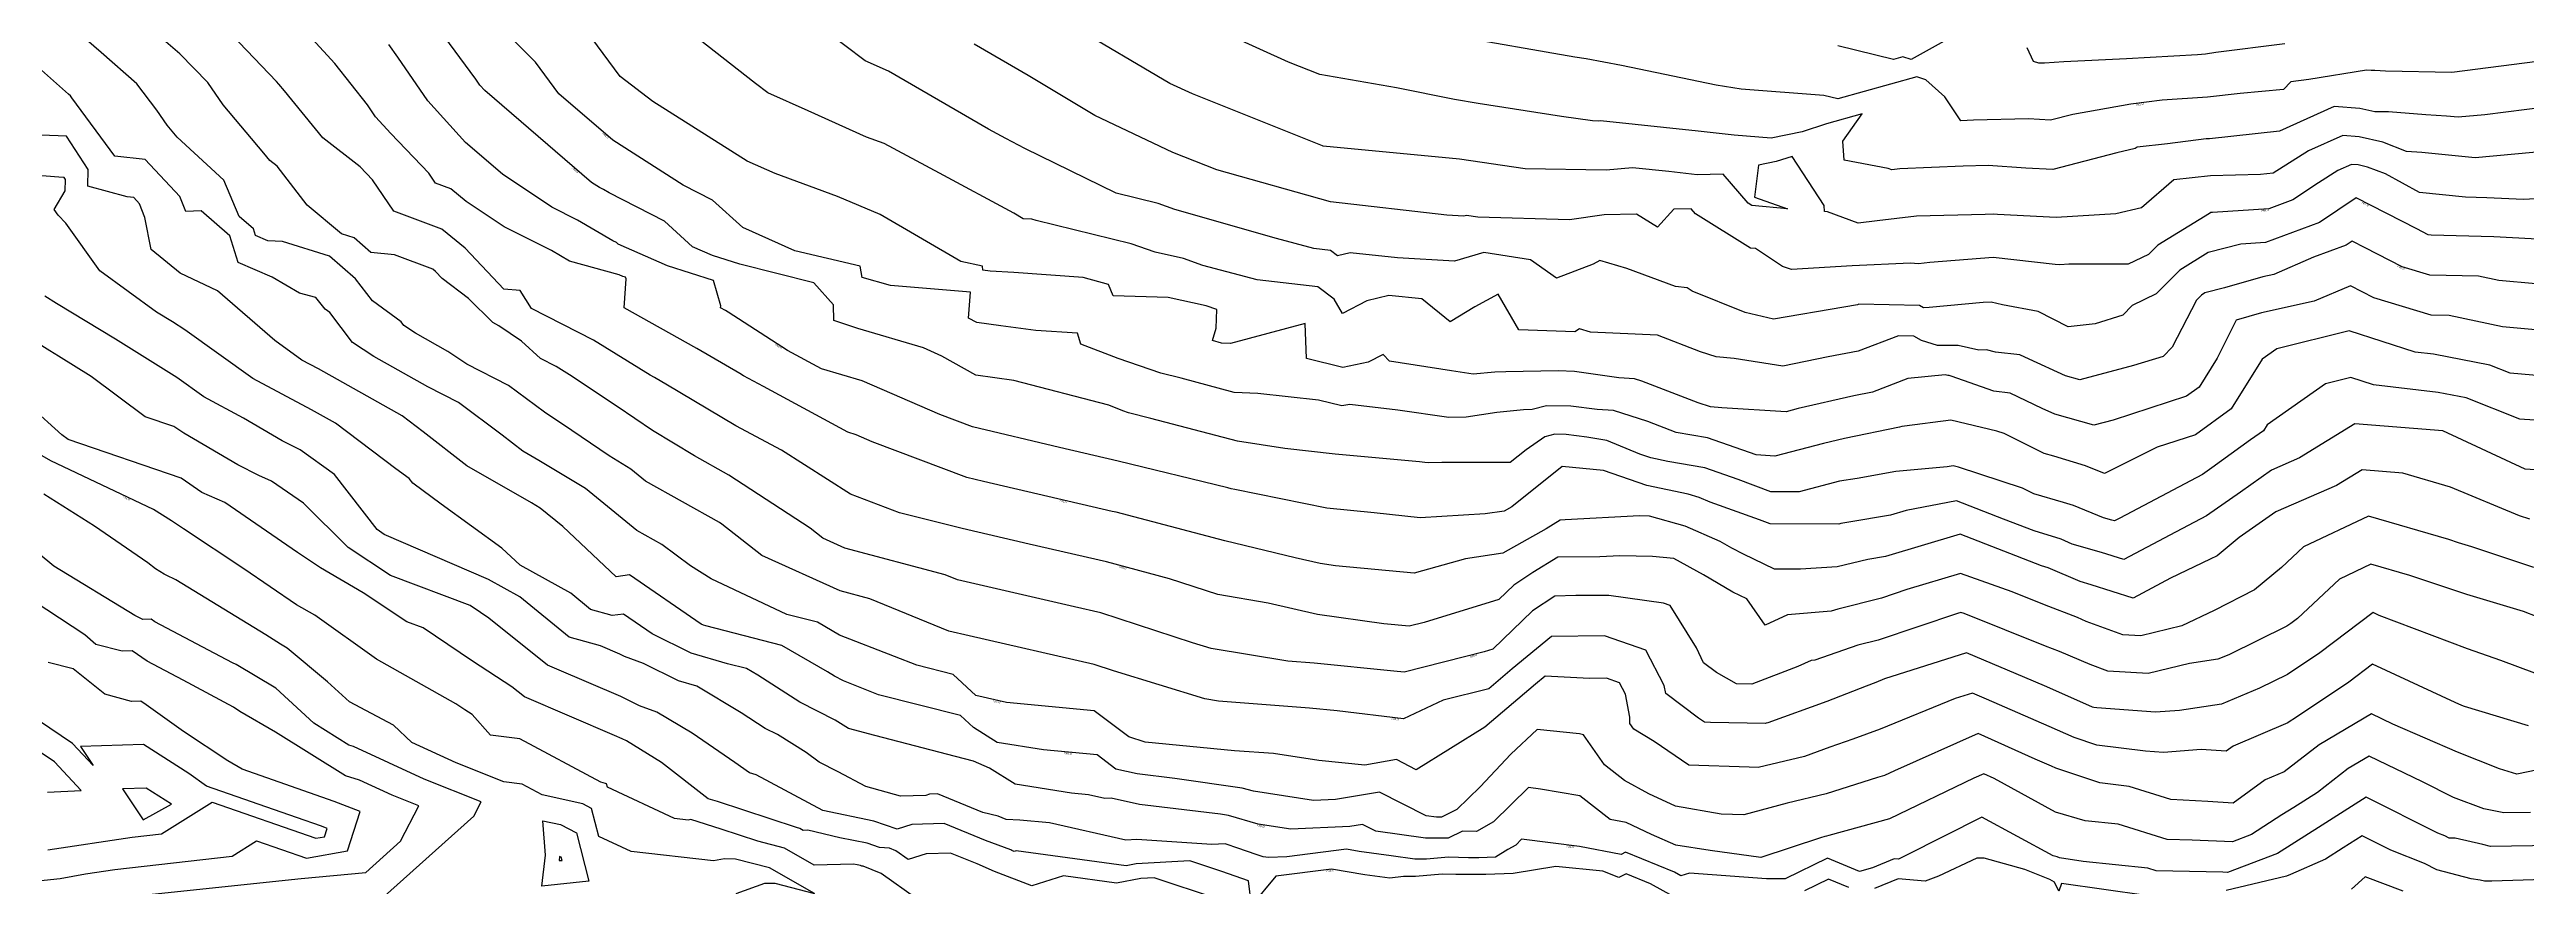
# Model space of a CAD drawing. Extents: x 1684434 to 1702565, y 997334 to 1000228.
# Drawn here: x 1698691 to 1699225, y 999547 to 999727 of the extents above; entities that cross this region are included whole.
import ezdxf

# ---------------------------------------------------------------- set-up
doc = ezdxf.new("R2010")
doc.units = 0
doc.layers.add('Default', color=7, linetype='Continuous')

msp = doc.modelspace()

# ---------------------------------------------------------------- linework, layer by layer
at = {"layer": 'Default'}
for points in [[(1699233.87, 999715.07), (1699215.77, 999712.74), (1699210.03, 999712.21), (1699207.5, 999712.47), (1699203.04, 999712.71), (1699195.02, 999713.37), (1699192.07, 999713.36), (1699188.87, 999714.11), (1699183.35, 999714.53), (1699171.53, 999709.26), (1699156.43, 999707.59), (1699155.76, 999707.54), (1699147.43, 999706.52), (1699140.84, 999705.8), (1699140.47, 999705.47), (1699136.51, 999704.57), (1699122.69, 999700.94), (1699116.91, 999701.27), (1699108.75, 999701.8), (1699103.41, 999701.66), (1699089.74, 999701.13), (1699088.02, 999700.93), (1699087.24, 999701.21), (1699077.73, 999702.98), (1699077.47, 999707.05), (1699081.61, 999712.97), (1699073.95, 999710.78), (1699068.67, 999709.06), (1699062.05, 999707.75), (1699054.03, 999708.38), (1699046.28, 999709.26), (1699025.27, 999711.44), (1699024.84, 999711.41), (1699023.54, 999711.43), (1699016.89, 999712.4), (1698998.87, 999715.18), (1698993.8, 999716.05), (1698981.3, 999718.58), (1698964.76, 999721.41), (1698958.03, 999724.11), (1698931.74, 999735.98)], [(1699227.07, 999604.62), (1699224.11, 999605.73), (1699211.89, 999609.45), (1699199.6, 999613.49), (1699191.24, 999615.92), (1699184.47, 999612.74), (1699175.45, 999604.27), (1699173.96, 999603.15), (1699173.14, 999602.6), (1699160.61, 999596.45), (1699158.24, 999595.45), (1699152.12, 999594.54), (1699143.24, 999592.39), (1699134.55, 999592.91), (1699130.74, 999594.32), (1699124.12, 999597.13), (1699121.11, 999598.3), (1699103.61, 999605.3), (1699102.91, 999605.55), (1699102.18, 999605.33), (1699085.07, 999599.61), (1699080.7, 999598.52), (1699071.46, 999595.3), (1699070.61, 999595.23), (1699067.77, 999593.92), (1699057.89, 999590.11), (1699054.55, 999590.2), (1699050.28, 999592.63), (1699047.46, 999594.73), (1699045.96, 999597.95), (1699040.29, 999607.06), (1699038.81, 999607.54), (1699027.04, 999609.21), (1699019.93, 999609.19), (1699015.41, 999609.09), (1699010.63, 999605.9), (1699002.08, 999597.67), (1699000.19, 999597.09), (1698982.96, 999592.71), (1698980.72, 999592.93), (1698963.56, 999594.64), (1698957.91, 999595.07), (1698941.36, 999597.77), (1698937.39, 999599), (1698917.59, 999605.45), (1698911.95, 999606.73), (1698886.7, 999612.57), (1698884.08, 999613.65), (1698862.49, 999619.41), (1698857.71, 999621.57), (1698855.02, 999623.68), (1698837.45, 999635.1), (1698830.05, 999639.3), (1698821.01, 999644.71), (1698813.44, 999649.89), (1698803.15, 999656.76), (1698800.25, 999658.55), (1698796.9, 999660.27), (1698792.82, 999663.99), (1698787.89, 999667.32), (1698786.63, 999668.03), (1698781.39, 999673.19), (1698775.7, 999677.49), (1698774.27, 999679), (1698773.68, 999679.48), (1698765.45, 999682.56), (1698760.36, 999683.12), (1698756.78, 999686.27), (1698754.04, 999687.12), (1698746.59, 999693.29), (1698740.19, 999701.67), (1698738.57, 999702.92), (1698737.29, 999704.48), (1698728.51, 999714.91), (1698725.22, 999719.68), (1698719.21, 999725.88), (1698712.64, 999731.47)], [(1699226.34, 999615.22), (1699212.96, 999619.69), (1699210.09, 999620.57), (1699208.04, 999621.24), (1699190.73, 999626.28), (1699176.69, 999619.69), (1699171.97, 999615.26), (1699166.16, 999610.39), (1699157.44, 999605.95), (1699150.49, 999602.64), (1699141.66, 999600.5), (1699137.78, 999600.74), (1699129.92, 999603.63), (1699128.04, 999604.43), (1699120.92, 999607.19), (1699113.91, 999609.99), (1699102.81, 999613.97), (1699091.23, 999610.46), (1699085.78, 999608.64), (1699076.38, 999606.29), (1699074.94, 999605.79), (1699065.51, 999605), (1699060.74, 999602.8), (1699056.77, 999608.45), (1699053.8, 999609.94), (1699047.48, 999613.62), (1699041.09, 999617.16), (1699036.46, 999617.57), (1699029.42, 999617.76), (1699025.09, 999617.53), (1699016.03, 999617.46), (1699010.67, 999614.16), (1699006.56, 999611.41), (1699003.35, 999608.33), (1698987.29, 999603.4), (1698984.06, 999602.57), (1698978.61, 999603.1), (1698964.31, 999605.1), (1698953.65, 999607.55), (1698942.83, 999609.39), (1698932.43, 999612.77), (1698918.83, 999616.42), (1698902.17, 999620.26), (1698887.76, 999623.6), (1698874.21, 999627.01), (1698863.65, 999631.05), (1698848.81, 999640.51), (1698838.97, 999645.72), (1698823.92, 999654.71), (1698823, 999655.25), (1698821.43, 999656.13), (1698820.51, 999656.65), (1698808.32, 999664.19), (1698794.96, 999671.04), (1698792.49, 999674.89), (1698789.02, 999675.19), (1698780.64, 999684.04), (1698775.63, 999688.14), (1698765.28, 999692.02), (1698760.68, 999698.76), (1698758.03, 999701.53), (1698749.99, 999707.76), (1698741.71, 999717.88), (1698740.55, 999719.34), (1698740.02, 999719.92), (1698727.13, 999733.33)], [(1699239, 999646.15), (1699224.32, 999647.09), (1699223.31, 999647.18), (1699211.78, 999651.75), (1699205.73, 999652.91), (1699191.82, 999654.56), (1699186.89, 999656.15), (1699181.46, 999654.81), (1699168.85, 999645.95), (1699168.07, 999644.68), (1699165.32, 999642.7), (1699156.99, 999636.68), (1699154.92, 999635.26), (1699137.11, 999625.85), (1699135.98, 999625.25), (1699135.43, 999625.43), (1699133.59, 999625.96), (1699127.16, 999628.59), (1699125.02, 999629.23), (1699118.61, 999631.07), (1699116.15, 999632.3), (1699102.41, 999636.83), (1699101.25, 999637.1), (1699099.91, 999636.93), (1699088.89, 999635.93), (1699080.58, 999634.43), (1699076.76, 999633.84), (1699068.03, 999631.51), (1699061.94, 999631.54), (1699054.88, 999634.21), (1699047.73, 999636.72), (1699039.79, 999638.09), (1699036.09, 999638.86), (1699033.76, 999639.68), (1699026.61, 999642.57), (1699022.31, 999643.34), (1699017.88, 999643.89), (1699015.44, 999643.92), (1699013.28, 999643.36), (1699009.24, 999640.61), (1699005.78, 999637.84), (1698991.07, 999637.82), (1698988.16, 999637.75), (1698987.43, 999637.86), (1698986.26, 999638), (1698968.08, 999639.62), (1698957.28, 999640.85), (1698947.04, 999642.48), (1698928.35, 999647.35), (1698923.57, 999648.57), (1698922.35, 999648.98), (1698919.3, 999650.17), (1698898.83, 999655.55), (1698890.66, 999656.67), (1698883.33, 999660.74), (1698879.37, 999662.52), (1698865.27, 999666.74), (1698860.06, 999668.44), (1698860.01, 999671.78), (1698855.78, 999676.54), (1698839.82, 999680.56), (1698833.92, 999682.43), (1698829.67, 999684.31), (1698823.59, 999689.81), (1698811.65, 999695.93), (1698810.44, 999696.63), (1698809.57, 999697.07), (1698807.88, 999698.19), (1698784.91, 999717.96), (1698783.84, 999719.14), (1698782.99, 999720.4), (1698775.04, 999731.11)], [(1699231.76, 999656.19), (1699221.21, 999657.1), (1699216.83, 999658.84), (1699204.73, 999661.16), (1699200.75, 999661.63), (1699186.57, 999666.19), (1699170.96, 999662.35), (1699167.81, 999660.13), (1699161.15, 999649.39), (1699153.42, 999643.81), (1699145.18, 999641.13), (1699133.81, 999635.48), (1699129.72, 999637.15), (1699122.93, 999639.18), (1699120.84, 999639.78), (1699112.24, 999644.09), (1699110.63, 999644.62), (1699100.73, 999646.94), (1699090.73, 999645.68), (1699090.14, 999645.62), (1699089.66, 999645.43), (1699077.85, 999643.01), (1699073.3, 999641.97), (1699062.8, 999639.24), (1699058.82, 999639.48), (1699048.31, 999643.17), (1699041.54, 999644.34), (1699035.48, 999646.65), (1699028.07, 999649.08), (1699024.53, 999649.3), (1699018.85, 999650.01), (1699013.59, 999650.08), (1699010.5, 999649.27), (1699008.68, 999649.2), (1699002.89, 999648.65), (1698996.28, 999647.62), (1698992.6, 999647.53), (1698981.62, 999649.12), (1698971.26, 999650.37), (1698969.55, 999650.03), (1698964.47, 999651.28), (1698951.41, 999652.73), (1698946.35, 999652.92), (1698934.94, 999656.01), (1698930.57, 999657.12), (1698921.36, 999660.23), (1698913.33, 999663.37), (1698912.57, 999665.73), (1698903.57, 999666.3), (1698896.08, 999667.28), (1698890.86, 999668), (1698889.1, 999668.97), (1698889.53, 999674.53), (1698872.33, 999675.96), (1698866.19, 999677.72), (1698865.77, 999680.12), (1698851.66, 999683.43), (1698840.49, 999688.44), (1698833.93, 999694.38), (1698827.63, 999697.61), (1698812.5, 999707.27), (1698800.82, 999717.29), (1698795.83, 999724.07), (1698786.96, 999732.88)], [(1699226.75, 999676.32), (1699218.78, 999677.03), (1699214.38, 999677.98), (1699203.95, 999678.23), (1699198, 999680.02), (1699190, 999684.12), (1699187.22, 999685.52), (1699185.91, 999684.64), (1699178.89, 999682.06), (1699170.31, 999678.38), (1699167.92, 999677.85), (1699159.66, 999675.48), (1699155.48, 999674.38), (1699154.75, 999673.93), (1699153.65, 999672.83), (1699148.41, 999662.67), (1699146.49, 999660.7), (1699140.06, 999658.71), (1699128.52, 999655.65), (1699125.44, 999656.52), (1699117.58, 999660.09), (1699115.63, 999661.03), (1699110.33, 999661.62), (1699108.39, 999662.1), (1699106.75, 999662.02), (1699102.33, 999663.09), (1699097.87, 999663.06), (1699094.44, 999664.13), (1699092.73, 999665.06), (1699089.46, 999665.13), (1699080.79, 999661.8), (1699074.27, 999660.62), (1699064.51, 999658.6), (1699054.05, 999660.27), (1699050.19, 999660.6), (1699046.79, 999661.68), (1699037.52, 999665.29), (1699023.08, 999665.95), (1699020.75, 999666.62), (1699019.7, 999666.03), (1699007.66, 999666.41), (1699003.21, 999674.08), (1698998.21, 999671.36), (1698992.87, 999668.12), (1698986.77, 999673.08), (1698979.65, 999673.81), (1698974.9, 999672.69), (1698969.64, 999669.96), (1698967.85, 999673), (1698964.38, 999675.66), (1698951.31, 999677.22), (1698939.61, 999680.32), (1698935.4, 999681.79), (1698929.28, 999683.17), (1698924.14, 999684.95), (1698903.69, 999689.98), (1698902.73, 999690.24), (1698900.91, 999690.37), (1698898.84, 999691.58), (1698882.82, 999700.21), (1698870.9, 999706.55), (1698867.1, 999707.94), (1698854.56, 999713.6), (1698845.84, 999717.48), (1698843.19, 999719.47), (1698824.36, 999734.24)], [(1699240.5, 999685.25), (1699217.7, 999686.43), (1699204.22, 999686.81), (1699203.6, 999686.87), (1699201.15, 999688.22), (1699188.05, 999694.83), (1699180.18, 999689.53), (1699168.53, 999685.25), (1699163.23, 999684.91), (1699156.18, 999683.06), (1699150.04, 999679.3), (1699144.95, 999674.18), (1699139.82, 999671.68), (1699137.77, 999669.57), (1699131.8, 999667.73), (1699126, 999667.05), (1699119.55, 999670.37), (1699111.89, 999671.81), (1699109.42, 999672.42), (1699107.69, 999672.34), (1699096.07, 999671.23), (1699094.83, 999671.19), (1699093.96, 999671.66), (1699080.9, 999671.93), (1699080.65, 999671.84), (1699077.69, 999671.3), (1699062.51, 999668.71), (1699056.45, 999670.16), (1699044.99, 999674.75), (1699043.93, 999675.46), (1699041.42, 999675.77), (1699030.94, 999679.65), (1699025.09, 999681.34), (1699023.71, 999680.58), (1699015.76, 999677.55), (1699010.2, 999681.5), (1699000.12, 999683.06), (1698993.79, 999681.21), (1698981.51, 999681.96), (1698971.35, 999683.01), (1698968.63, 999682.36), (1698967.12, 999683.52), (1698963.5, 999683.95), (1698955.44, 999686.09), (1698933.53, 999692.38), (1698929.93, 999693.63), (1698920.9, 999695.85), (1698901.25, 999705.46), (1698897.14, 999707.67), (1698893.4, 999709.66), (1698871.86, 999722.15), (1698866.85, 999724.39), (1698853.73, 999734.28)], [(1699230.77, 999705.05), (1699213.71, 999703.48), (1699202.17, 999704.66), (1699198.93, 999704.84), (1699193.8, 999706.83), (1699188.67, 999708.04), (1699185.21, 999708.3), (1699177.82, 999705.01), (1699170.14, 999700.15), (1699167.48, 999699.86), (1699156.65, 999699.62), (1699148.78, 999698.76), (1699141.83, 999692.69), (1699136.28, 999691.43), (1699123.41, 999690.65), (1699110.82, 999691.28), (1699109.99, 999691.33), (1699108.13, 999691.28), (1699093.33, 999690.95), (1699084.88, 999689.88), (1699080.8, 999689.42), (1699074.13, 999691.82), (1699073.53, 999691.94), (1699073.45, 999693.18), (1699066.55, 999703.79), (1699063.1, 999702.66), (1699059.32, 999701.91), (1699058.42, 999694.98), (1699065.55, 999692.53), (1699057.83, 999693.24), (1699057.09, 999693.71), (1699051.71, 999699.93), (1699046.05, 999699.83), (1699040.01, 999700.51), (1699032.13, 999701.33), (1699026.47, 999700.8), (1699009.06, 999701.13), (1698994.89, 999703.19), (1698965.48, 999706.02), (1698965.37, 999706.04), (1698937.33, 999717.28), (1698932.47, 999719.48), (1698911.3, 999732)], [(1699226.56, 999592.48), (1699219.25, 999595.23), (1699212.05, 999597.68), (1699193.01, 999604.91), (1699191.72, 999605.51), (1699180.21, 999596.85), (1699173.27, 999592.18), (1699167.22, 999589.21), (1699159.03, 999585.77), (1699150.02, 999584.42), (1699144.86, 999584.05), (1699132.18, 999585), (1699131.56, 999585.07), (1699131.27, 999585.17), (1699121.39, 999589.51), (1699118.55, 999590.75), (1699104.11, 999596.87), (1699086.47, 999591.22), (1699084.57, 999590.45), (1699082.47, 999589.67), (1699074.01, 999586.35), (1699061.33, 999581.8), (1699060.98, 999581.67), (1699060.82, 999581.63), (1699048.96, 999581.86), (1699047.67, 999581.9), (1699046.35, 999582.8), (1699039.34, 999588.07), (1699038.99, 999589.84), (1699035.02, 999597.45), (1699026.13, 999600.54), (1699014.71, 999600.39), (1699006.24, 999593.39), (1699001.17, 999589.1), (1698991.37, 999586.67), (1698982.82, 999582.66), (1698968.5, 999584.33), (1698962.53, 999584.93), (1698942.99, 999586.42), (1698940, 999586.91), (1698920.32, 999592.99), (1698916.15, 999594.35), (1698889.22, 999600.49), (1698884.88, 999601.49), (1698867.85, 999608.49), (1698861.46, 999610.19), (1698844.58, 999617.82), (1698835.97, 999624.57), (1698835.46, 999624.95), (1698819.51, 999633.86), (1698816.38, 999636.41), (1698811.65, 999639.27), (1698803.63, 999644.75), (1698797.73, 999648.69), (1698790.03, 999654.47), (1698781.02, 999659.01), (1698776.92, 999661.79), (1698769.98, 999665.69), (1698767.42, 999667.37), (1698766.84, 999668.13), (1698760.72, 999672.71), (1698757.03, 999677.41), (1698751.46, 999682.31), (1698741.31, 999685.45), (1698738.14, 999685.63), (1698735.5, 999686.78), (1698735.06, 999688.21), (1698732, 999690.87), (1698728.65, 999698.66), (1698718.6, 999707.94), (1698716.46, 999710.49), (1698714.23, 999713.73), (1698709.96, 999719.4), (1698702.25, 999726.19), (1698698.01, 999729.8)], [(1699225.44, 999625.61), (1699223.21, 999626.36), (1699208.39, 999632.51), (1699198.12, 999635.55), (1699189.32, 999636.25), (1699183.79, 999632.86), (1699170.74, 999627.2), (1699169.34, 999626.19), (1699162.84, 999621.72), (1699158.13, 999617.78), (1699156.63, 999617.01), (1699148.08, 999612.93), (1699140, 999608.65), (1699130.94, 999611.52), (1699128.57, 999612.21), (1699121.71, 999615.17), (1699120.26, 999615.61), (1699102.72, 999622.39), (1699086.67, 999617.59), (1699082.86, 999616.95), (1699076.26, 999615.36), (1699068.35, 999614.84), (1699062.71, 999614.86), (1699056.09, 999618.1), (1699053.56, 999619.37), (1699051.03, 999620.84), (1699043.51, 999624.14), (1699035.83, 999626.28), (1699033.66, 999626.34), (1699017.63, 999625.47), (1699016.57, 999625.46), (1699013.52, 999623.58), (1699004.23, 999618.34), (1698996.17, 999617.11), (1698985.14, 999613.99), (1698968.13, 999615.62), (1698964.88, 999616.08), (1698959.44, 999617.32), (1698944.31, 999620.98), (1698920.88, 999627.12), (1698920.02, 999627.33), (1698892.33, 999633.74), (1698888.72, 999634.61), (1698868.37, 999642.33), (1698864.91, 999643.83), (1698863.08, 999644.37), (1698844.9, 999654.25), (1698840.6, 999656.52), (1698839.8, 999657), (1698830.54, 999662.4), (1698814.89, 999671.19), (1698815.32, 999677.4), (1698815.23, 999677.75), (1698814.6, 999677.94), (1698813.86, 999678.27), (1698803.16, 999681.23), (1698799.27, 999683.49), (1698789.08, 999688.64), (1698780.89, 999694.1), (1698777.58, 999696.81), (1698774.28, 999698.04), (1698772.81, 999700.19), (1698764.67, 999708.71), (1698761.37, 999712.34), (1698759.62, 999714.93), (1698752.58, 999723.81), (1698747.7, 999729.08)], [(1699231.79, 999635.9), (1699224.44, 999636.42), (1699206.73, 999644.66), (1699187.78, 999646.16), (1699175.86, 999638.86), (1699169.8, 999636.23), (1699163.17, 999631.44), (1699155.78, 999626.36), (1699147.91, 999622.21), (1699137.99, 999616.95), (1699133.19, 999618.47), (1699126.89, 999620.29), (1699124.49, 999621.33), (1699118.67, 999623.1), (1699112.09, 999625.64), (1699101.97, 999629.57), (1699091.09, 999627.49), (1699087.71, 999626.48), (1699078.74, 999624.97), (1699077.04, 999624.7), (1699076.63, 999624.6), (1699061.79, 999624.66), (1699059.54, 999625.51), (1699048.86, 999629.3), (1699046.51, 999630.34), (1699044.11, 999631.01), (1699035.21, 999632.86), (1699025.91, 999636.12), (1699016.99, 999636.99), (1699006.18, 999628.32), (1699004.53, 999627.39), (1699000.43, 999626.76), (1698986.43, 999625.92), (1698976.48, 999627), (1698966.33, 999628.03), (1698946.51, 999632.02), (1698945.72, 999632.21), (1698944.95, 999632.41), (1698921.36, 999638.12), (1698908.67, 999641.06), (1698889.93, 999645.55), (1698882.89, 999648.22), (1698866.22, 999655.45), (1698857.41, 999658.02), (1698850.11, 999661.99), (1698837.33, 999670.26), (1698836.74, 999670.6), (1698835.7, 999671.19), (1698835.73, 999671.58), (1698834.17, 999677.05), (1698824.26, 999680.19), (1698813.63, 999684.89), (1698813.25, 999685.24), (1698812.5, 999685.62), (1698804.85, 999690.06), (1698799.32, 999692.86), (1698788.7, 999699.94), (1698780.72, 999706.8), (1698772.61, 999715.74), (1698766.19, 999725.2), (1698764.21, 999727.87)], [(1699236.93, 999665.49), (1699219.61, 999667.05), (1699208.1, 999669.53), (1699204.19, 999669.62), (1699191.85, 999673.33), (1699186.8, 999675.92), (1699179, 999672.57), (1699167.64, 999670.06), (1699162.2, 999668.49), (1699158.1, 999660.35), (1699154.23, 999654.09), (1699151.5, 999652.13), (1699135.69, 999646.99), (1699131.51, 999645.88), (1699123.12, 999648.26), (1699120.44, 999649.47), (1699113.54, 999652.79), (1699109.99, 999653.19), (1699100.82, 999656.46), (1699100.38, 999656.56), (1699100.1, 999656.56), (1699099.53, 999656.74), (1699091.44, 999655.96), (1699083.87, 999653.03), (1699079.82, 999652.2), (1699067.81, 999649.45), (1699065.26, 999648.79), (1699051.4, 999649.64), (1699048.92, 999649.86), (1699046.29, 999650.69), (1699034.15, 999655.34), (1699032.55, 999655.87), (1699029.22, 999656.07), (1699019.63, 999657.45), (1699016.11, 999657.58), (1699004.85, 999657.38), (1699002.46, 999657.29), (1698997.82, 999656.85), (1698993.16, 999657.63), (1698979.77, 999659.71), (1698978.47, 999661.13), (1698975.19, 999659.43), (1698969.73, 999658.34), (1698961.93, 999660.25), (1698961.64, 999667.79), (1698945.57, 999663.5), (1698943.6, 999663.58), (1698941.68, 999664.1), (1698942.46, 999666.8), (1698942.59, 999670.78), (1698940.32, 999671.57), (1698932.14, 999673.41), (1698920.26, 999673.76), (1698919.23, 999676.22), (1698913.8, 999677.68), (1698898.87, 999678.76), (1698893.74, 999679.09), (1698892.21, 999679.29), (1698892.15, 999680.12), (1698887.45, 999681.18), (1698870.08, 999691.3), (1698860.91, 999695.12), (1698847.43, 999700.07), (1698841.38, 999702.79), (1698821.07, 999715.64), (1698814.04, 999721), (1698807.96, 999729.27)], [(1699238.46, 999695.31), (1699224.08, 999694.48), (1699216.23, 999694.89), (1699211.59, 999695.02), (1699201.68, 999695.98), (1699194.36, 999700), (1699190.52, 999701.49), (1699188.46, 999701.98), (1699187.08, 999702.08), (1699184.12, 999700.76), (1699179.93, 999698.11), (1699174.44, 999694.42), (1699169.27, 999692.52), (1699157.13, 999691.74), (1699156.85, 999691.73), (1699156.72, 999691.71), (1699156.48, 999691.51), (1699145.34, 999684.67), (1699143.35, 999682.67), (1699138.97, 999680.54), (1699126.16, 999680.56), (1699124.19, 999680.44), (1699123.2, 999680.49), (1699109.86, 999682), (1699096.24, 999680.93), (1699093.73, 999680.68), (1699092.04, 999680.77), (1699079.49, 999680.18), (1699066.38, 999679.44), (1699064.44, 999680.06), (1699058.63, 999683.92), (1699057.6, 999684.01), (1699045.72, 999691.45), (1699044.82, 999692.48), (1699041.05, 999692.42), (1699037.55, 999688.57), (1699032.98, 999691.38), (1699026.07, 999691.17), (1699018.58, 999690.15), (1698998.82, 999690.68), (1698996.42, 999691.05), (1698995.83, 999690.89), (1698992.12, 999691.11), (1698967.1, 999693.97), (1698942.61, 999700.88), (1698933.12, 999704.62), (1698916.35, 999712.63), (1698901.93, 999721.23), (1698890.31, 999727.97)], [(1699227.09, 999724.21), (1699208.66, 999721.88), (1699194.35, 999722.13), (1699192.1, 999722.31), (1699191.31, 999722.31), (1699190.27, 999722.35), (1699177.83, 999720.39), (1699174, 999719.84), (1699172.41, 999718.23), (1699163.03, 999717.33), (1699156.05, 999716.55), (1699146.24, 999715.88), (1699139.48, 999715.05), (1699127.05, 999712.84), (1699122.22, 999711.58), (1699117.5, 999711.85), (1699105.58, 999711.6), (1699102.91, 999711.48), (1699099.42, 999716.6), (1699095.36, 999720.26), (1699093.38, 999720.91), (1699076.38, 999716.16), (1699073.38, 999716.9), (1699055.56, 999718.27), (1699050.21, 999719.1), (1699029.78, 999723.34), (1699022.2, 999724.82), (1699019.7, 999725.2), (1698993.35, 999729.73)], [(1699099.95, 999728.97), (1699092.17, 999724.64), (1699090.38, 999725.22), (1699088.39, 999724.67), (1699076.39, 999727.62)], [(1699172.69, 999728.01), (1699157.83, 999726.14), (1699155.61, 999725.82), (1699153.84, 999725.7), (1699138.56, 999724.79), (1699125.11, 999724.19), (1699120.9, 999723.85), (1699119.66, 999723.88), (1699118.57, 999724.2), (1699117.15, 999727.21)], [(1699225.19, 999581.1), (1699211.37, 999585.29), (1699210.8, 999585.51), (1699209.36, 999586.13), (1699191.57, 999594.4), (1699186.46, 999590.56), (1699174.79, 999582.69), (1699173.81, 999582.11), (1699173.34, 999581.75), (1699161.56, 999576.77), (1699160.02, 999575.66), (1699154.68, 999575.99), (1699146.53, 999575.4), (1699142.7, 999575.68), (1699132.21, 999576.95), (1699127.29, 999578.6), (1699121.9, 999580.97), (1699108.42, 999586.89), (1699105.38, 999588.18), (1699101.66, 999586.98), (1699085.51, 999580.38), (1699079.63, 999578.22), (1699074.67, 999576.51), (1699069.17, 999574.49), (1699059.23, 999572.18), (1699057.28, 999572.22), (1699044.3, 999572.67), (1699036.81, 999577.73), (1699032.45, 999580.4), (1699031.57, 999581.64), (1699031.59, 999583.02), (1699030.62, 999587.98), (1699029.36, 999590.41), (1699026.53, 999591.39), (1699022.89, 999591.34), (1699013.36, 999591.83), (1699011.24, 999590.09), (1699000.31, 999580.85), (1698985.54, 999571.68), (1698981.3, 999573.84), (1698974.51, 999572.67), (1698964.59, 999573.67), (1698954.84, 999575.17), (1698946.4, 999575.75), (1698927.17, 999577.63), (1698923.61, 999578.75), (1698916.2, 999584.39), (1698897.28, 999586.15), (1698890.67, 999587.64), (1698885.76, 999592.19), (1698877.97, 999594.17), (1698873.19, 999596.07), (1698861.34, 999600.69), (1698856.58, 999603.43), (1698849.99, 999605.12), (1698833.66, 999612.82), (1698829.23, 999615.61), (1698823.02, 999620.19), (1698817.68, 999623.17), (1698806.61, 999632.22), (1698796.55, 999638.29), (1698793.07, 999640.28), (1698788.62, 999643.75), (1698779.2, 999650.81), (1698772.59, 999654.15), (1698761.01, 999660.65), (1698756.36, 999663.7), (1698751.49, 999670.13), (1698750.47, 999670.89), (1698748.48, 999673.43), (1698744.95, 999674.36), (1698739.05, 999677.76), (1698731.74, 999680.93), (1698729.99, 999686.66), (1698723.76, 999692.08), (1698720.48, 999691.92), (1698719.22, 999695.17), (1698711.75, 999703.14), (1698705.21, 999703.84), (1698695.95, 999716.44), (1698695.67, 999716.81), (1698695.21, 999717.22), (1698686.77, 999724.65)], [(1699240.74, 999574.44), (1699222.67, 999570.74), (1699218.9, 999571.89), (1699209.92, 999575.43), (1699195.94, 999581.49), (1699191.36, 999583.7), (1699180.08, 999577.01), (1699172.55, 999571.2), (1699168.45, 999569.47), (1699161.54, 999564.5), (1699156.09, 999564.84), (1699148.14, 999565.23), (1699139.16, 999568.06), (1699132.85, 999568.82), (1699123.32, 999572.03), (1699122.42, 999572.43), (1699118.92, 999573.96), (1699106.61, 999579.49), (1699088.59, 999571.44), (1699086.45, 999570.41), (1699084.93, 999569.99), (1699073.84, 999566.47), (1699065.45, 999564.5), (1699056.16, 999561.92), (1699051.24, 999562.11), (1699041.38, 999563.8), (1699035.64, 999566.5), (1699030.41, 999569.33), (1699026.1, 999572.71), (1699021.61, 999579.18), (1699020.74, 999579.4), (1699011.58, 999580.31), (1699005.96, 999575.04), (1698999.31, 999568), (1698994.31, 999563.12), (1698990.97, 999561.44), (1698989.94, 999561.45), (1698987.68, 999561.76), (1698977.63, 999566.87), (1698968.17, 999565.24), (1698963.4, 999565.03), (1698950.47, 999567.02), (1698948.06, 999567.72), (1698933.56, 999569.78), (1698925.47, 999570.75), (1698920.81, 999571.79), (1698916.8, 999574.85), (1698905.28, 999575.92), (1698895.31, 999577.54), (1698890.16, 999580.76), (1698887.36, 999583.35), (1698869.73, 999587.83), (1698862.18, 999590.83), (1698860.26, 999591.8), (1698858.75, 999592.77), (1698848.91, 999598.44), (1698832.54, 999602.64), (1698832.04, 999602.79), (1698831.52, 999603.05), (1698816.1, 999613.62), (1698813.17, 999613.24), (1698801.67, 999624.09), (1698796.84, 999628.04), (1698794.93, 999629.19), (1698781.01, 999637.16), (1698771.62, 999644.48), (1698767.11, 999647.89), (1698749.04, 999658.02), (1698745.49, 999659.92), (1698739.66, 999664.1), (1698727.31, 999674.84), (1698719.28, 999678.62), (1698713, 999683.7), (1698711.63, 999690.66), (1698710.49, 999693.58), (1698709.25, 999694.91), (1698707.81, 999695.06), (1698699.35, 999697.36), (1698699.47, 999700.98), (1698694.74, 999708.14), (1698685.64, 999708.5)], [(1699225.63, 999562.44), (1699219.86, 999562.36), (1699215.57, 999563.23), (1699209.02, 999565.71), (1699202.32, 999569.06), (1699190.86, 999574.59), (1699186.35, 999571.92), (1699179.7, 999566.79), (1699174.61, 999563.55), (1699172.05, 999561.93), (1699165.54, 999557.68), (1699161.44, 999556.13), (1699152.69, 999556.5), (1699147.36, 999556.63), (1699136.8, 999559.93), (1699129.68, 999560.67), (1699123.26, 999562.56), (1699110.06, 999569.8), (1699107.82, 999570.81), (1699105.71, 999569.86), (1699087.49, 999561.11), (1699074.47, 999557.5), (1699073.98, 999557.35), (1699073.6, 999557.26), (1699072.67, 999557), (1699059.77, 999552.73), (1699048.91, 999554.24), (1699041.46, 999555.4), (1699036.22, 999557.69), (1699030.76, 999560.32), (1699027.32, 999560.94), (1699020.8, 999566.07), (1699012.34, 999567.48), (1699009.72, 999567.81), (1699002.19, 999560.41), (1698998.54, 999558.34), (1698995.56, 999558.46), (1698992.47, 999556.9), (1698987.58, 999556.93), (1698976.84, 999558.44), (1698973.97, 999559.9), (1698971.27, 999559.44), (1698958.57, 999558.89), (1698951.51, 999559.97), (1698945.1, 999561.83), (1698943.4, 999562.07), (1698925.97, 999564.17), (1698919.83, 999565.54), (1698918.45, 999565.46), (1698914.98, 999566.24), (1698911.32, 999566.59), (1698899.17, 999568.57), (1698893.65, 999572.01), (1698890.2, 999573.5), (1698886.28, 999574.5), (1698868.92, 999579.01), (1698863.24, 999580.55), (1698860.37, 999582.35), (1698852.77, 999586.19), (1698843.7, 999592.03), (1698841.25, 999593.45), (1698837.16, 999594.5), (1698829.33, 999596.79), (1698820.94, 999600.97), (1698814.78, 999605.2), (1698812.32, 999604.89), (1698807.67, 999606.21), (1698803.44, 999609.67), (1698792.5, 999615.73), (1698788.58, 999619.39), (1698775.5, 999628.91), (1698769.37, 999633.39), (1698768.57, 999634.41), (1698765.69, 999636.48), (1698752.72, 999646.3), (1698747.55, 999649.2), (1698734.92, 999655.96), (1698720.29, 999666.46), (1698717.58, 999668.16), (1698714.16, 999670.23), (1698701.92, 999679.11), (1698694.66, 999689.38), (1698692.97, 999691.13), (1698692.15, 999692.37), (1698694.46, 999696.38), (1698694.54, 999698.81), (1698694.25, 999699.26), (1698693.13, 999699.3), (1698680.25, 999700.3)], [(1699040.84, 999544.43), (1699036.01, 999547.08), (1699030.76, 999549.26), (1699029.22, 999548.46), (1699025.78, 999549.85), (1699015.61, 999550.79), (1699006.47, 999549.33), (1699000.58, 999549.1), (1698994.11, 999549.07), (1698991.17, 999549.19), (1698985.39, 999548.65), (1698984.29, 999548.65), (1698982.83, 999548.64), (1698979.87, 999548.28), (1698974.48, 999549.02), (1698967.27, 999550.26), (1698955.29, 999548.74), (1698950.04, 999542.39), (1698949.41, 999547.74), (1698943.69, 999549.78), (1698936.75, 999552.07), (1698925.19, 999551.4), (1698923.1, 999551), (1698899.38, 999554.22), (1698898.95, 999554.08), (1698898.45, 999554.28), (1698898.21, 999554.38), (1698892.79, 999556.42), (1698883.83, 999560.08), (1698876.88, 999559.89), (1698873.76, 999558.85), (1698868.73, 999560.61), (1698857.7, 999562.85), (1698843.32, 999570.54), (1698841.91, 999570.97), (1698838.78, 999573.23), (1698829.55, 999579.52), (1698821.93, 999584.08), (1698818.2, 999585.43), (1698814.22, 999587.44), (1698800.39, 999593.34), (1698798.38, 999594.2), (1698785.76, 999604.35), (1698783.97, 999605.53), (1698781.71, 999607.04), (1698764.55, 999613.51), (1698755.44, 999619.52), (1698745.86, 999629.09), (1698738.97, 999633.8), (1698736.24, 999635.03), (1698731.66, 999637.33), (1698720.02, 999644.16), (1698717.89, 999645.61), (1698711.72, 999647.72), (1698700.06, 999656.36), (1698693.08, 999660.73), (1698691.15, 999661.9), (1698673.43, 999672.98)], [(1699230.57, 999555.34), (1699216.98, 999555.15), (1699215.34, 999555.58), (1699209.39, 999556.92), (1699208.08, 999556.92), (1699207.15, 999557.4), (1699205.63, 999558.01), (1699190.24, 999565.75), (1699179.93, 999559.19), (1699171.88, 999554.09), (1699171.12, 999553.59), (1699160.34, 999549.53), (1699159.31, 999549.57), (1699144.94, 999549.92), (1699143.18, 999550.47), (1699129.22, 999551.93), (1699124.11, 999552.69), (1699123.65, 999552.87), (1699122.79, 999553.11), (1699107.43, 999561.43), (1699091.03, 999553.16), (1699089.49, 999552.39), (1699088.5, 999552.48), (1699083.86, 999550.52), (1699081.08, 999549.75), (1699074.18, 999552.62), (1699065.06, 999548.18), (1699061.04, 999548.15), (1699044.4, 999549.38), (1699042.56, 999548.82), (1699041.18, 999549.58), (1699030.67, 999553.93), (1699029.68, 999553.42), (1699020.71, 999555.12), (1699008.27, 999556.68), (1699007.01, 999555.44), (1699005.32, 999554.49), (1699002.61, 999552.82), (1698999.05, 999552.68), (1698996.81, 999552.67), (1698992.48, 999552.84), (1698987.8, 999552.4), (1698985.23, 999552.42), (1698980.18, 999553.13), (1698973.25, 999554.08), (1698970.54, 999554.54), (1698957.7, 999552.92), (1698953.74, 999552.74), (1698952.56, 999552.93), (1698951.26, 999553.3), (1698946.88, 999554.86), (1698944.83, 999555.59), (1698944.39, 999555.74), (1698941.49, 999555.57), (1698925.4, 999556.65), (1698922.99, 999556.5), (1698906.56, 999560.21), (1698900.14, 999560.82), (1698897.18, 999560.92), (1698895.52, 999561.63), (1698892.16, 999562.49), (1698882.43, 999566.46), (1698880.69, 999566.41), (1698879.92, 999566.15), (1698874.42, 999566), (1698866.97, 999568.03), (1698861, 999571.2), (1698856.96, 999573.3), (1698854.1, 999575.37), (1698847.93, 999579.24), (1698845.29, 999580.58), (1698840.14, 999583.89), (1698830.55, 999589.65), (1698826.62, 999590.8), (1698819.06, 999594.56), (1698814.97, 999596.05), (1698813.97, 999596.55), (1698809.81, 999598.33), (1698803.05, 999600.26), (1698792.46, 999608.89), (1698785.66, 999612.66), (1698763.21, 999622.37), (1698761.73, 999623.45), (1698752.48, 999635.29), (1698745.1, 999640.59), (1698741.22, 999642.54), (1698732.88, 999647.43), (1698724.34, 999652.01), (1698718.52, 999656.19), (1698705.33, 999664.45), (1698692.64, 999672.12), (1698690.14, 999673.68)], [(1698942.55, 999543.96), (1698929.11, 999548.4), (1698926.22, 999548.24), (1698921, 999547.23), (1698909.55, 999548.79), (1698902.73, 999546.63), (1698894.71, 999549.71), (1698890.99, 999551.42), (1698888.81, 999552.24), (1698885.23, 999553.7), (1698880.01, 999553.56), (1698876.08, 999552.33), (1698873.43, 999554.23), (1698872.07, 999554.78), (1698869.95, 999554.88), (1698867.28, 999555.82), (1698861.41, 999557), (1698854.47, 999558.62), (1698853.48, 999558.59), (1698852.73, 999559.02), (1698852.05, 999559.19), (1698835.03, 999564.8), (1698833.02, 999565.43), (1698822.98, 999573.21), (1698815.4, 999577.86), (1698814.46, 999578.33), (1698812.84, 999579.02), (1698793.42, 999587.35), (1698790.75, 999589.49), (1698782.27, 999595.05), (1698771.58, 999602.26), (1698768.12, 999603.56), (1698758.69, 999609.79), (1698749.46, 999615.14), (1698744.54, 999618.48), (1698728.85, 999629.2), (1698723.95, 999631.41), (1698719.48, 999634.45), (1698695.12, 999642.79), (1698693.78, 999643.79), (1698680.02, 999656.17)], [(1698877.94, 999543.85), (1698870.3, 999549.33), (1698866.38, 999550.9), (1698866.14, 999550.91), (1698865.82, 999551.02), (1698865.13, 999551.16), (1698864.32, 999551.35), (1698855.87, 999551.14), (1698849.48, 999554.77), (1698843.68, 999556.26), (1698835.78, 999558.86), (1698829.28, 999560.92), (1698828.72, 999560.82), (1698825.76, 999561.16), (1698811.31, 999567.91), (1698811.12, 999568.62), (1698810.91, 999568.73), (1698809.88, 999568.96), (1698792.44, 999578.35), (1698786.14, 999579.13), (1698782.16, 999583.54), (1698780.58, 999584.58), (1698778.64, 999585.88), (1698761.58, 999595.47), (1698748.24, 999604.96), (1698744.36, 999607.21), (1698733.01, 999614.92), (1698719.98, 999623.54), (1698717.43, 999625.3), (1698713.55, 999627.74), (1698691.41, 999638.18), (1698672.04, 999649.24)], [(1698839.07, 999545.01), (1698845.21, 999547.25), (1698847.37, 999547.2), (1698855.93, 999545.01), (1698846.24, 999550.53), (1698838.92, 999552.4), (1698836.56, 999552.44), (1698834.18, 999552.01), (1698816.41, 999554.03), (1698809.44, 999557.29), (1698807.87, 999563.35), (1698806.04, 999564.29), (1698797.28, 999566.23), (1698792.93, 999568.57), (1698788.96, 999569.06), (1698778.7, 999573.18), (1698769.15, 999577.55), (1698765.24, 999581.24), (1698755.76, 999586.3), (1698750.99, 999590.63), (1698742.34, 999597.82), (1698740.87, 999598.71), (1698737.74, 999600.74), (1698718.31, 999612.56), (1698716.26, 999613.55), (1698715.84, 999613.77), (1698713.94, 999614.93), (1698712.33, 999616.27), (1698700.83, 999624.16), (1698689.9, 999631.05)], [(1698762.6, 999543.77), (1698782.55, 999561.69), (1698784.12, 999564.74), (1698771.83, 999569.67), (1698756.57, 999576.66), (1698755.6, 999576.96), (1698748.06, 999581.68), (1698739.87, 999589.24), (1698731.35, 999594.31), (1698730.57, 999594.73), (1698713.77, 999603.56), (1698713.02, 999604.09), (1698711.2, 999604.01), (1698709.51, 999604.87), (1698692.06, 999615.54), (1698688.7, 999618.32)], [(1698709.86, 999544.51), (1698744.58, 999548.2), (1698745.34, 999548.24), (1698759.28, 999549.53), (1698766.76, 999556.25), (1698770.68, 999563.87), (1698764.97, 999566.16), (1698757.88, 999569.41), (1698754.85, 999570.33), (1698739.81, 999579.74), (1698732.11, 999584.21), (1698730.73, 999585.12), (1698719.92, 999590.94), (1698712.12, 999595.04), (1698708.93, 999597.29), (1698706.8, 999597.2), (1698701.08, 999598.66), (1698698.69, 999600.76), (1698685.05, 999609.72)], [(1698682.44, 999547.08), (1698693.44, 999548.23), (1698698.84, 999549.21), (1698705.17, 999550.16), (1698730.45, 999553.06), (1698735.71, 999556.36), (1698746.48, 999552.6), (1698755.3, 999554.2), (1698758.07, 999562.64), (1698752.42, 999564.82), (1698732.61, 999571.82), (1698729.56, 999573.6), (1698719.95, 999579.92), (1698711.91, 999585.68), (1698710.76, 999586.41), (1698708.81, 999586.35), (1698703.05, 999587.93), (1698696.18, 999593.42), (1698690.81, 999594.78)], [(1698690.75, 999554.38), (1698708.95, 999557.13), (1698715.27, 999557.85), (1698726.16, 999564.69), (1698748.48, 999556.9), (1698750.34, 999557.24), (1698750.93, 999559.02), (1698749.74, 999559.48), (1698744.36, 999561.38), (1698724.93, 999568.16), (1698721.15, 999570.87), (1698711.35, 999577.07), (1698697.82, 999576.64), (1698700.5, 999572.6), (1698696.09, 999577.33), (1698681.61, 999587.06)], [(1698690.65, 999566.81), (1698697.96, 999567.16), (1698692.18, 999573.37), (1698688.04, 999576.15)], [(1698711.93, 999567.72), (1698706.86, 999567.56), (1698711.3, 999560.85), (1698717.38, 999564.28), (1698711.93, 999567.72)], [(1698807.3, 999547.68), (1698797.18, 999546.58), (1698797.94, 999553.23), (1698797.4, 999560.69), (1698801.18, 999559.86), (1698804.62, 999558.07), (1698807.3, 999547.68)], [(1699233.01, 999548.17), (1699217.3, 999547.67), (1699215.7, 999547.65), (1699214.77, 999547.89), (1699212.82, 999548.18), (1699205.4, 999550.09), (1699202.75, 999551.46), (1699195.53, 999554.35), (1699189.37, 999557.45), (1699185.24, 999554.82), (1699181.43, 999552.41), (1699173.9, 999549.09), (1699173.06, 999548.77), (1699160.07, 999545.66)], [(1698801.01, 999552.99), (1698800.91, 999552.08), (1698801.54, 999552.15), (1698801.37, 999552.8), (1698801.01, 999552.99)], [(1699142.79, 999544.54), (1699124.55, 999547.18), (1699123.99, 999545.51), (1699123.06, 999547.48), (1699122.03, 999548.01), (1699116.69, 999550.16), (1699107.92, 999552.63), (1699106.32, 999552.62), (1699098.08, 999548.71), (1699095.18, 999547.69), (1699089.35, 999548.2), (1699084.29, 999546.07)], [(1699078.73, 999546.31), (1699074.38, 999548.12), (1699069.17, 999545.58)], [(1699198.17, 999545.48), (1699190.03, 999548.62), (1699187.03, 999545.95)]]:
    msp.add_lwpolyline(points, dxfattribs=at)

# ---------------------------------------------------------------- texts
for s, rotation, p in [(' 751.0', 6.9911, (1699140.36, 999714.66)), (' 744.0', 319.3812, (1698809.92, 999708.82)), (' 743.0', 319.2868, (1698803.38, 999701.4)), (' 747.0', 333.2058, (1699188.93, 999693.83)), (' 748.0', 3.6896, (1699167.27, 999691.89)), (' 746.0', 332.8393, (1699196.63, 999680.16)), (' 742.0', 327.0676, (1698847.15, 999663.31)), (' 731.0', 334.7493, (1698706.62, 999630.45)), (' 741.0', 346.9703, (1698908.44, 999629.5)), (' 740.0', 344.9925, (1698921.18, 999615.27)), (' 739.0', 14.276, (1698996.83, 999595.72)), (' 737.0', 347.3046, (1698894.02, 999586.37)), (' 738.0', 353.3287, (1698979.87, 999582.5)), (' 736.0', 354.6939, (1698909.4, 999575.03)), (' 735.0', 343.8411, (1698950.93, 999559.62)), (' 734.0', 352.8558, (1699017.64, 999555)), (' 733.0', 7.2237, (1698965.95, 999549.58))]:
    msp.add_text(s, height=0.5, rotation=rotation, dxfattribs=at).set_placement(p)

doc.saveas('drawing.dxf')
